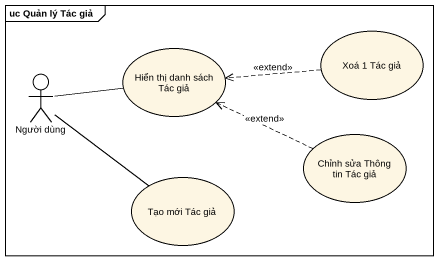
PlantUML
@startuml
mainframe uc Quản lý Tác giả
usecase "Hiển thị danh sách Tác giả" as Hiển_thị_danh_sách_Tác_giả
usecase "Xoá 1 Tác giả" as Xoá_1_Tác_giả
actor "Người dùng" as Người_dùng
usecase "Chỉnh sửa Thông tin Tác giả" as Chỉnh_sửa_Thông_tin_Tác_giả
usecase "Tạo mới Tác giả" as Tạo_mới_Tác_giả
Xoá_1_Tác_giả .left.> Hiển_thị_danh_sách_Tác_giả : <<extend>>
Người_dùng -right- Hiển_thị_danh_sách_Tác_giả
Người_dùng -- Tạo_mới_Tác_giả
Chỉnh_sửa_Thông_tin_Tác_giả .left.> Hiển_thị_danh_sách_Tác_giả : <<extend>>
@enduml
